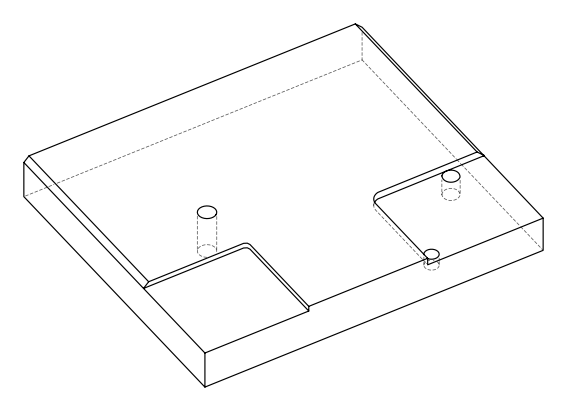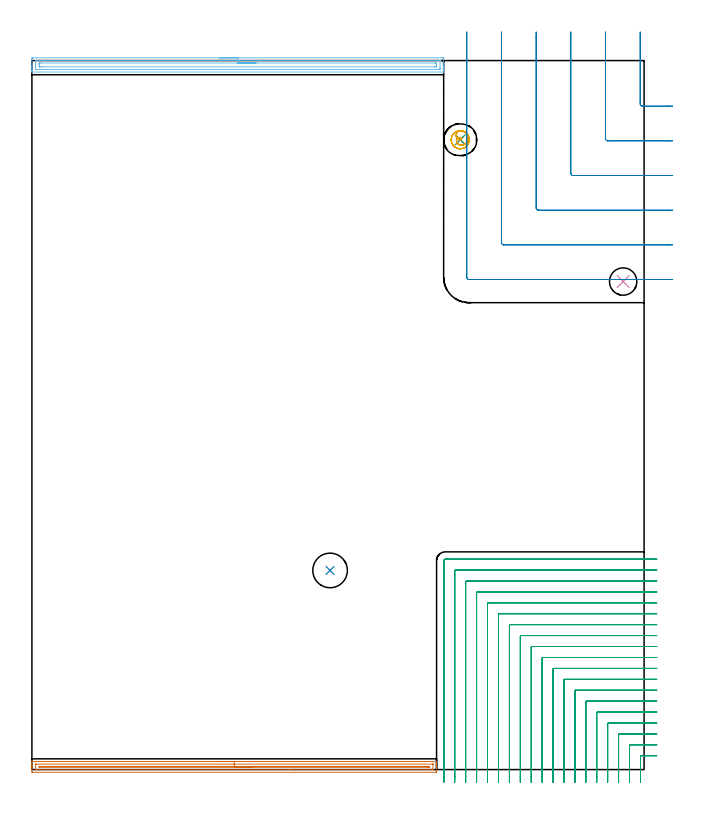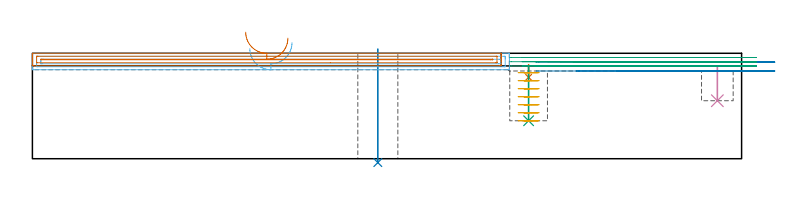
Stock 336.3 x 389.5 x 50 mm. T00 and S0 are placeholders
(PLAN: 9 operations, 7 tool changes, 33.6 min)
(1 SPOT_DRILL | STEP1POCKET | NXT0321_9005460120000 | 0.05 min | 1130 mm3)
(2 INDEXABLE_INSERT_DRILL_THROUGH_HOLE_FROM_SOLID | STEP1HOLE | NXT0302_009 | 0.22 min | 14153 mm3)
(3 DRILL_BLIND_HOLE_INTO_CENTER | STEP1POCKET | NXT0301_128 | 0.11 min | 2357 mm3)
(4 INDEXABLE_INSERT_DRILL_BLIND_HOLE_FROM_SOLID | STEP1POCKET_1 | UGT0302_001 | 0.07 min | 3969 mm3)
(5 MILL_ROUGH_BLIND_HOLE_CONTOUR | STEP1POCKET | NXT0201_009 | Spiral | 1.68 min | 4554 mm3)
(6 AREA_MILL | FG_CHAMFER_SURFACE | UGT0205_001 | 5.64 min | 7027 mm3)
(7 AREA_MILL_1 | FG_CHAMFER_SURFACE_1 | UGT0205_001 | 5.48 min | 3939 mm3)
(8 MILL_CORNER_NOTCH_RECTANGULAR | CORNER_NOTCH_RECTANGULAR | UGT0201_109 | Follow Part, ap 6.35, ae 75% | 3.98 min | 118917 mm3)
(9 MILL_CORNER_NOTCH_RECTANGULAR_1 | CORNER_NOTCH_RECTANGULAR_1 | NXT0201_009 | Follow Part, ap 2, ae 75% | 16.35 min | 81700 mm3)
(TOOL NXT0321_9005460120000 | NC Spot Drill, 142deg, 12mm, Carbide, Uncoated | D12 PA142 FL30 Z2)
(TOOL NXT0302_009 | Index. Insert Drill 19mm [880-D1900L25-05] | D19 PA176 FL95 Z2)
(TOOL NXT0301_128 | Carbide Drill 12mm [861.1-1200-036A1-GP GC34] | D12 PA150 FL37.4 Z2)
(TOOL UGT0302_001 | Indexable Insert Drill 15mm | D15 PA180 FL50 Z2)
(TOOL NXT0201_009 | ENDMILL 8mm [2P460-0800-NA 1630] | D8 FL26 Z6)
(TOOL UGT0205_001 | Chamfer Mill 20 x 3 x 45 deg. | D20 FL50 Z2)
(TOOL UGT0201_109 | End Mill 25.4 mm | D25.4 FL25 Z2)
(OP 1 SPOT_DRILL)
G17 G21 G94 G90
T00 M6
G54
G17 G0 G90 X235.3 Y346. S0 M3
G43 Z60. H0
G94 G81 G98 Z38.6 F250. R44.6
G80
M5
M2
(OP 2 INDEXABLE_INSERT_DRILL_THROUGH_HOLE_FROM_SOLID)
G17 G21 G94 G90
T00 M6
G54
G17 G0 G90 X163.8 Y109.4 S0 M3
G43 Z60. H1
G94 G81 G98 Z-1.832 F250. R52.
G80
M5
M2
(OP 3 DRILL_BLIND_HOLE_INTO_CENTER)
G17 G21 G94 G90
T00 M6
G54
G17 G0 G90 X235.3 Y346. S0 M3
G43 Z60. H1
G94 G81 G98 Z18. F250. R43.6
G80
M5
M2
(OP 4 INDEXABLE_INSERT_DRILL_BLIND_HOLE_FROM_SOLID)
G17 G21 G94 G90
T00 M6
G54
G17 G0 G90 X324.8 Y268.1 S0 M3
G43 Z60. H0
G94 G81 G98 Z27.5 F250. R43.6
G80
M5
M2
(OP 5 MILL_ROUGH_BLIND_HOLE_CONTOUR)
G17 G21 G94 G90
T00 M6
G54
G17 G0 G90 X235.3 Y346. S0 M3
G43 Z60. H1
Z40.8
G94 G3 X235.567 Y346.948 R0.512 F250.
X233.893 Y346.862 R1.482
X233.364 Y344.559 R1.851
X236.798 Y343.06 R2.935
X239.549 Y347.304 R3.857
X235.688 Y350.935 R4.234
X230.365 Y346.388 R4.95
X235.688 Y350.935 R-4.95
X233.027 Y348.662 R2.475
X235.3 Y346. R2.475
G0 Z37.
G3 X235.567 Y346.948 R0.512
X233.893 Y346.862 R1.482
X233.364 Y344.559 R1.851
X236.798 Y343.06 R2.935
X239.549 Y347.304 R3.857
X235.688 Y350.935 R4.234
X230.365 Y346.388 R4.95
X235.688 Y350.935 R-4.95
X233.027 Y348.662 R2.475
X235.3 Y346. R2.475
G0 Z33.2
G3 X235.567 Y346.948 R0.512
X233.893 Y346.862 R1.482
X233.364 Y344.559 R1.851
X236.798 Y343.06 R2.935
X239.549 Y347.304 R3.857
X235.688 Y350.935 R4.234
X230.365 Y346.388 R4.95
X235.688 Y350.935 R-4.95
X233.027 Y348.662 R2.475
X235.3 Y346. R2.475
G0 Z29.4
G3 X235.567 Y346.948 R0.512
X233.893 Y346.862 R1.482
X233.364 Y344.559 R1.851
X236.798 Y343.06 R2.935
X239.549 Y347.304 R3.857
X235.688 Y350.935 R4.234
X230.365 Y346.388 R4.95
X235.688 Y350.935 R-4.95
X233.027 Y348.662 R2.475
X235.3 Y346. R2.475
G0 Z25.6
G3 X235.567 Y346.948 R0.512
X233.893 Y346.862 R1.482
X233.364 Y344.559 R1.851
X236.798 Y343.06 R2.935
X239.549 Y347.304 R3.857
X235.688 Y350.935 R4.234
X230.365 Y346.388 R4.95
X235.688 Y350.935 R-4.95
X233.027 Y348.662 R2.475
X235.3 Y346. R2.475
G0 Z21.8
G3 X235.567 Y346.948 R0.512
X233.893 Y346.862 R1.482
X233.364 Y344.559 R1.851
X236.798 Y343.06 R2.935
X239.549 Y347.304 R3.857
X235.688 Y350.935 R4.234
X230.365 Y346.388 R4.95
X235.688 Y350.935 R-4.95
X233.027 Y348.662 R2.475
X235.3 Y346. R2.475
G0 Z18.
G3 X235.567 Y346.948 R0.512
X233.893 Y346.862 R1.482
X233.364 Y344.559 R1.851
X236.798 Y343.06 R2.935
X239.549 Y347.304 R3.857
X235.688 Y350.935 R4.234
X230.365 Y346.388 R4.95
X235.688 Y350.935 R-4.95
X233.027 Y348.662 R2.475
X235.3 Y346. R2.475
G0 Z60.
M5
M2
(OP 6 AREA_MILL)
G17 G21 G94 G90
T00 M6
G54
G17 G0 G90 X103.1 Y391. S1061 M3
G43 Z60. H0
Z52.2
G94 G1 X103.138 Z51.329 F250.
X103.252 Z50.464
X103.441 Z49.612
X103.703 Z48.78
X104.037 Z47.974
X104.44 Z47.2
X104.908 Z46.464
X105.44 Z45.772
X106.029 Z45.129
X106.672 Z44.54
X107.364 Z44.009
X108.1 Z43.54
X108.874 Z43.137
X109.68 Z42.803
X110.512 Z42.541
X111.363 Z42.352
X112.228 Z42.238
X113.1 Z42.2
X225.59 Y390.999 Z42.201
X225.985 Y390.996 Z42.202
X226.19 Y390.992 Z42.205
X226.2 Y390.609 Z42.588
Y386.223 Z46.971
Y385.667 Z47.53
Y385.346 Z47.85
Y384.79 Z48.406
Y384.468 Z48.726
Y383.825 Z49.374
Y383.487 Z49.713
X226.198 Y383.341 Z49.851
X226.19 Y383.202 Z49.988
X226.036 Y383.2 Z50.
X0.163
X0.01 Y383.202 Z49.988
X0.002 Y383.341 Z49.851
X0. Y383.487 Z49.713
Y383.826 Z49.374
Y384.468 Z48.726
Y385.667 Z47.53
Y386.223 Z46.971
Y390.331 Z42.866
X0.003 Y390.609 Z42.588
X0.01 Y390.992 Z42.205
X0.215 Y390.996 Z42.202
X0.61 Y391. Z42.2
X113.1
Y389.586 Z43.614
X223.804 Y389.585 Z43.615
X223.955 Y389.584 Z43.616
X224.154 Y389.579 Z43.621
X224.191 Y389.574 Z43.626
X224.195 Y389.547 Z43.653
X224.198 Y389.517 Z43.683
X224.2 Y389.343 Z43.857
Y385.834 Z47.366
X224.197 Y385.346 Z47.854
X224.191 Y384.966 Z48.234
X224.167 Y384.621 Z48.579
X223.804 Y384.616 Z48.584
X223.655 Y384.615 Z48.585
X2.396
X2.245 Y384.616 Z48.584
X2.046 Y384.621 Z48.579
X2.009 Y384.626 Z48.574
X2.005 Y384.653 Z48.547
X2.002 Y384.683 Z48.517
X2. Y384.857 Z48.343
Y388.366 Z44.834
X2.003 Y388.854 Z44.346
X2.009 Y389.234 Z43.966
X2.033 Y389.579 Z43.621
X2.396 Y389.584 Z43.616
X2.545 Y389.585 Z43.615
X113.1 Y389.586 Z43.614
Y388.171 Z45.029
X221.126
X221.825 Y388.168 Z45.032
X222.019 Y388.164 Z45.036
X222.19 Y388.149 Z45.051
X222.195 Y387.977 Z45.223
X222.199 Y387.8 Z45.4
X222.2 Y387.1 Z46.1
Y386.922 Z46.278
X222.197 Y386.223 Z46.977
X222.193 Y386.052 Z47.148
X222.185 Y386.035 Z47.165
X222.166 Y386.032 Z47.168
X222.118 Y386.03 Z47.17
X222.019 Y386.029 Z47.171
X221.324 Y386.028 Z47.172
X5.074 Y386.029 Z47.171
X4.375 Y386.032 Z47.168
X4.181 Y386.035 Z47.165
X4.01 Y386.051 Z47.149
X4.004 Y386.223 Z46.977
X4.001 Y386.4 Z46.8
X4. Y387.1 Z46.1
Y387.278 Z45.922
X4.003 Y387.977 Z45.223
X4.007 Y388.148 Z45.052
X4.015 Y388.165 Z45.035
X4.034 Y388.168 Z45.032
X4.082 Y388.17 Z45.03
X4.181 Y388.171 Z45.029
X4.876 Y388.172
X113.1 Y388.171
X113.972 Z45.067
X114.836 Z45.18
X115.688 Z45.369
X116.52 Z45.632
X117.326 Z45.965
X118.1 Z46.368
X118.836 Z46.837
X119.528 Z47.368
X120.171 Z47.957
X120.76 Z48.601
X121.291 Z49.293
X121.76 Z50.029
X122.163 Z50.802
X122.497 Z51.608
X122.759 Z52.44
X122.948 Z53.292
X123.062 Z54.157
X123.1 Z55.029
G0 Z60.
M5
M2
(OP 7 AREA_MILL_1)
G17 G21 G94 G90
T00 M6
G54
G17 G0 G90 X101.15 Y4.4 S1061 M3
G43 Z60. H0
G94 G1 X101.188 Z59.128 F250.
X101.302 Z58.263
X101.491 Z57.412
X101.753 Z56.58
X102.087 Z55.774
X102.49 Z55.
X102.958 Z54.264
X103.49 Z53.572
X104.079 Z52.929
X104.722 Z52.339
X105.414 Z51.808
X106.15 Z51.34
X106.924 Z50.937
X107.73 Z50.603
X108.562 Z50.341
X109.414 Z50.152
X110.278 Z50.038
X111.15 Z50.
X222.152
X222.29 Y4.397 Z49.988
X222.298 Y4.292 Z49.884
X222.3 Y4.181 Z49.78
Y3.491 Z49.09
Y2.901 Z48.5
Y2.323 Z47.919
Y2.034 Z47.631
Y1.45 Z47.047
Y1.161 Z46.758
Y0.577 Z46.172
Y-0.877 Z44.719
X222.297 Y-1.169 Z44.427
X222.29 Y-1.492 Z44.104
X222.043 Y-1.497 Z44.1
X221.707 Y-1.5
X0.593
X0.257 Y-1.497
X0.01 Y-1.492 Z44.104
X0. Y-1.169 Z44.427
Y0.577 Z46.172
Y1.161 Z46.758
Y1.45 Z47.047
Y2.034 Z47.631
Y2.323 Z47.919
Y2.901 Z48.5
Y3.196 Z48.795
Y4.181 Z49.78
X0.002 Y4.292 Z49.884
X0.01 Y4.405 Z49.995
X0.144 Y4.4 Z50.
X111.15
Y2.986 Z48.586
X219.924 Y2.985 Z48.585
X220.14 Y2.984 Z48.584
X220.259 Y2.98 Z48.58
X220.284 Y2.979 Z48.579
X220.29 Y2.967 Z48.567
X220.294 Y2.945 Z48.545
X220.299 Y2.828 Z48.428
X220.3 Y0.209 Z45.809
X220.298 Y0.086 Z45.686
X220.294 Y-0.012 Z45.588
X220.29 Y-0.073 Z45.527
X220.26 Y-0.079 Z45.521
X219.924 Y-0.083 Z45.517
X219.708 Y-0.085 Z45.515
X141.277 Y-0.086 Z45.514
X2.377 Y-0.085 Z45.515
X2.16 Y-0.084 Z45.516
X2.041 Y-0.081 Z45.519
X2.016 Y-0.079 Z45.521
X2.01 Y-0.067 Z45.533
X2.006 Y-0.045 Z45.555
X2.001 Y0.072 Z45.672
X2. Y2.691 Z48.291
X2.002 Y2.814 Z48.414
X2.006 Y2.912 Z48.512
X2.01 Y2.973 Z48.573
X2.04 Y2.979 Z48.579
X2.377 Y2.983 Z48.583
X2.592 Y2.985 Z48.585
X111.15 Y2.986 Z48.586
Y1.571 Z47.171
X218.017
X218.14 Y1.57 Z47.17
X218.263 Y1.566 Z47.166
X218.29 Y1.564 Z47.164
X218.294 Y1.543 Z47.143
X218.297 Y1.502 Z47.102
Y1.45 Z47.05
X218.293 Y1.372 Z46.972
X218.29 Y1.339 Z46.939
X218.258 Y1.335 Z46.935
X218.14 Y1.333 Z46.933
X217.373 Y1.329 Z46.929
X217.249 Y1.328 Z46.928
X4.283 Y1.329 Z46.929
X4.16 Y1.33 Z46.93
X4.036 Y1.334 Z46.934
X4.01 Y1.336 Z46.936
X4.006 Y1.357 Z46.957
X4.003 Y1.398 Z46.998
Y1.45 Z47.05
X4.007 Y1.528 Z47.128
X4.01 Y1.561 Z47.161
X4.042 Y1.565 Z47.165
X4.16 Y1.567 Z47.167
X4.927 Y1.571 Z47.171
X5.051
X111.15
X112.022 Z47.209
X112.886 Z47.323
X113.738 Z47.512
X114.57 Z47.774
X115.376 Z48.108
X116.15 Z48.511
X116.886 Z48.98
X117.578 Z49.511
X118.221 Z50.1
X118.81 Z50.744
X119.342 Z51.436
X119.81 Z52.171
X120.213 Z52.945
X120.547 Z53.751
X120.809 Z54.583
X120.998 Z55.435
X121.112 Z56.3
X121.15 Z57.171
G0 Z60.
M5
M2
(OP 8 MILL_CORNER_NOTCH_RECTANGULAR)
G17 G21 G94 G90
T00 M6
G54
G17 G0 G90 X334.15 Y405.2 S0 M3
G43 Z60. H0
Z45.8
G94 G1 Y402.2 F250.
Y365.712 F500.
G3 X335.412 Y364.45 R1.27
G1 X349.
X352. F250.
G0 Z60.
X315.1 Y405.2
Z45.8
G1 Y402.2
Y346.663 F500.
G3 X316.363 Y345.4 R1.27
G1 X349.
X352. F250.
G0 Z60.
X296.05 Y405.2
Z45.8
G1 Y402.2
Y327.614 F500.
G3 X297.314 Y326.35 R1.27
G1 X349.
X352. F250.
G0 Z60.
X277. Y405.2
Z45.8
G1 Y402.2
Y308.564 F500.
G3 X278.264 Y307.3 R1.27
G1 X349.
X352. F250.
G0 Z60.
X257.95 Y405.2
Z45.8
G1 Y402.2
Y289.514 F500.
G3 X259.214 Y288.25 R1.27
G1 X349.
X352. F250.
G0 Z60.
X238.9 Y405.2
Z45.8
G1 Y402.2
Y270.465 F500.
G3 X240.165 Y269.2 R1.27
G1 X349.
X352. F250.
G0 Z60.
X334.15 Y405.2
Z41.6
G1 Y402.2
Y365.712 F500.
G3 X335.412 Y364.45 R1.27
G1 X349.
X352. F250.
G0 Z60.
X315.1 Y405.2
Z41.6
G1 Y402.2
Y346.663 F500.
G3 X316.363 Y345.4 R1.27
G1 X349.
X352. F250.
G0 Z60.
X296.05 Y405.2
Z41.6
G1 Y402.2
Y327.613 F500.
G3 X297.314 Y326.35 R1.27
G1 X349.
X352. F250.
G0 Z60.
X277. Y405.2
Z41.6
G1 Y402.2
Y308.564 F500.
G3 X278.264 Y307.3 R1.27
G1 X349.
X352. F250.
G0 Z60.
X257.95 Y405.2
Z41.6
G1 Y402.2
Y289.514 F500.
G3 X259.214 Y288.25 R1.27
G1 X349.
X352. F250.
G0 Z60.
X238.9 Y405.2
Z41.6
G1 Y402.2
Y270.465 F500.
G3 X240.165 Y269.2 R1.27
G1 X349.
X352. F250.
G0 Z60.
M5
M2
(OP 9 MILL_CORNER_NOTCH_RECTANGULAR_1)
G17 G21 G94 G90
T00 M6
G54
G17 G0 G90 X343.3 Y7.6 S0 M3
G43 Z60. H1
Z48.
G94 G1 X340.3 F250.
X334.693 F500.
G3 X334.3 Y7.207 R0.4
G1 Y-3.818
Y-4.
X334.295 Y-7. F250.
G0 Z60.
X343.3 Y13.6
Z48.
G1 X340.3
X328.694 F500.
G3 X328.3 Y13.206 R0.4
G1 Y-3.818
Y-4.
X328.294 Y-7. F250.
G0 Z60.
X343.3 Y19.6
Z48.
G1 X340.3
X322.694 F500.
G3 X322.3 Y19.206 R0.4
G1 Y-3.818
Y-4.
X322.294 Y-7. F250.
G0 Z60.
X343.3 Y25.6
Z48.
G1 X340.3
X316.694 F500.
G3 X316.3 Y25.206 R0.4
G1 Y-3.818
Y-4.
X316.294 Y-7. F250.
G0 Z60.
X343.3 Y31.6
Z48.
G1 X340.3
X310.694 F500.
G3 X310.3 Y31.206 R0.4
G1 Y-3.818
Y-4.
X310.293 Y-7. F250.
G0 Z60.
X343.3 Y37.6
Z48.
G1 X340.3
X304.695 F500.
G3 X304.3 Y37.206 R0.4
G1 Y-3.818
Y-4.
X304.293 Y-7. F250.
G0 Z60.
X343.3 Y43.6
Z48.
G1 X340.3
X298.695 F500.
G3 X298.3 Y43.205 R0.4
G1 Y-3.818
Y-4.
X298.292 Y-7. F250.
G0 Z60.
X343.3 Y49.6
Z48.
G1 X340.3
X292.695 F500.
G3 X292.3 Y49.205 R0.4
G1 Y-3.818
Y-4.
X292.291 Y-7. F250.
G0 Z60.
X343.3 Y55.6
Z48.
G1 X340.3
X286.695 F500.
G3 X286.3 Y55.205 R0.4
G1 Y-3.818
Y-4.
X286.291 Y-7. F250.
G0 Z60.
X343.3 Y61.6
Z48.
G1 X340.3
X280.695 F500.
G3 X280.3 Y61.205 R0.4
G1 Y-3.818
Y-4.
X280.29 Y-7. F250.
G0 Z60.
X343.3 Y67.6
Z48.
G1 X340.3
X274.696 F500.
G3 X274.3 Y67.204 R0.4
G1 Y-3.818
Y-4.
X274.288 Y-7. F250.
G0 Z60.
X343.3 Y73.6
Z48.
G1 X340.3
X268.696 F500.
G3 X268.3 Y73.204 R0.4
G1 Y-3.818
Y-4.
X268.287 Y-7. F250.
G0 Z60.
X343.3 Y79.6
Z48.
G1 X340.3
X262.696 F500.
G3 X262.3 Y79.204 R0.4
G1 Y-3.818
Y-4.
X262.284 Y-7. F250.
G0 Z60.
X343.3 Y85.6
Z48.
G1 X340.3
X256.696 F500.
G3 X256.3 Y85.204 R0.4
G1 Y-3.818
X256.299 Y-4.
X256.281 Y-7. F250.
G0 Z60.
X343.3 Y91.6
Z48.
G1 X340.3
X250.696 F500.
G3 X250.3 Y91.204 R0.4
G1 Y-3.818
X250.299 Y-4.
X250.277 Y-7. F250.
G0 Z60.
X343.3 Y97.6
Z48.
G1 X340.3
X244.697 F500.
G3 X244.3 Y97.203 R0.4
G1 Y-3.818
X244.299 Y-4.
X244.269 Y-7. F250.
G0 Z60.
X343.3 Y103.6
Z48.
G1 X340.3
X238.697 F500.
G3 X238.3 Y103.203 R0.4
G1 Y-3.818
X238.299 Y-4.
X238.253 Y-7. F250.
G0 Z60.
X343.3 Y109.6
Z48.
G1 X340.3
X232.697 F500.
G3 X232.3 Y109.203 R0.4
G1 Y-3.818
X232.297 Y-4.
X232.206 Y-6.999 F250.
G0 Z60.
X343.3 Y115.6
Z48.
G1 X340.3
X227.1 F500.
G3 X226.3 Y114.8 R0.8
G1 Y-3.818
Y-6.818 F250.
G0 Z60.
X343.3 Y7.6
Z46.
G1 X340.3
X334.693 F500.
G3 X334.3 Y7.207 R0.4
G1 Y-4.
Y-7. F250.
G0 Z60.
X343.3 Y13.6
Z46.
G1 X340.3
X328.694 F500.
G3 X328.3 Y13.206 R0.4
G1 Y-4.
Y-7. F250.
G0 Z60.
X343.3 Y19.6
Z46.
G1 X340.3
X322.694 F500.
G3 X322.3 Y19.206 R0.4
G1 Y-4.
Y-7. F250.
G0 Z60.
X343.3 Y25.6
Z46.
G1 X340.3
X316.694 F500.
G3 X316.3 Y25.206 R0.4
G1 Y-4.
Y-7. F250.
G0 Z60.
X343.3 Y31.6
Z46.
G1 X340.3
X310.694 F500.
G3 X310.3 Y31.206 R0.4
G1 Y-4.
Y-7. F250.
G0 Z60.
X343.3 Y37.6
Z46.
G1 X340.3
X304.694 F500.
G3 X304.3 Y37.206 R0.4
G1 Y-4.
Y-7. F250.
G0 Z60.
X343.3 Y43.6
Z46.
G1 X340.3
X298.695 F500.
G3 X298.3 Y43.205 R0.4
G1 Y-4.
Y-7. F250.
G0 Z60.
X343.3 Y49.6
Z46.
G1 X340.3
X292.695 F500.
G3 X292.3 Y49.205 R0.4
G1 Y-4.
Y-7. F250.
G0 Z60.
X343.3 Y55.6
Z46.
G1 X340.3
X286.695 F500.
G3 X286.3 Y55.205 R0.4
G1 Y-4.
Y-7. F250.
G0 Z60.
X343.3 Y61.6
Z46.
G1 X340.3
X280.695 F500.
G3 X280.3 Y61.205 R0.4
G1 Y-4.
Y-7. F250.
G0 Z60.
X343.3 Y67.6
Z46.
G1 X340.3
X274.696 F500.
G3 X274.3 Y67.204 R0.4
G1 Y-4.
Y-7. F250.
G0 Z60.
X343.3 Y73.6
Z46.
G1 X340.3
X268.696 F500.
G3 X268.3 Y73.204 R0.4
G1 Y-4.
Y-7. F250.
G0 Z60.
X343.3 Y79.6
Z46.
G1 X340.3
X262.696 F500.
G3 X262.3 Y79.204 R0.4
G1 Y-4.
Y-7. F250.
G0 Z60.
X343.3 Y85.6
Z46.
G1 X340.3
X256.696 F500.
G3 X256.3 Y85.204 R0.4
G1 Y-4.
Y-7. F250.
G0 Z60.
X343.3 Y91.6
Z46.
G1 X340.3
X250.696 F500.
G3 X250.3 Y91.204 R0.4
G1 Y-4.
Y-7. F250.
G0 Z60.
X343.3 Y97.6
Z46.
G1 X340.3
X244.697 F500.
G3 X244.3 Y97.203 R0.4
G1 Y-4.
Y-7. F250.
G0 Z60.
X343.3 Y103.6
Z46.
G1 X340.3
X238.697 F500.
G3 X238.3 Y103.203 R0.4
G1 Y-4.
Y-7. F250.
G0 Z60.
X343.3 Y109.6
Z46.
G1 X340.3
X232.697 F500.
G3 X232.3 Y109.203 R0.4
G1 Y-4.
Y-7. F250.
G0 Z60.
X343.3 Y115.6
Z46.
G1 X340.3
X227.1 F500.
G3 X226.3 Y114.8 R0.8
G1 Y-4.
Y-7. F250.
G0 Z60.
X343.3 Y7.6
Z44.
G1 X340.3
X334.693 F500.
G3 X334.3 Y7.207 R0.4
G1 Y-4.
Y-7. F250.
G0 Z60.
X343.3 Y13.6
Z44.
G1 X340.3
X328.694 F500.
G3 X328.3 Y13.206 R0.4
G1 Y-4.
Y-7. F250.
G0 Z60.
X343.3 Y19.6
Z44.
G1 X340.3
X322.694 F500.
G3 X322.3 Y19.206 R0.4
G1 Y-4.
Y-7. F250.
G0 Z60.
X343.3 Y25.6
Z44.
G1 X340.3
X316.694 F500.
G3 X316.3 Y25.206 R0.4
G1 Y-4.
Y-7. F250.
G0 Z60.
X343.3 Y31.6
Z44.
G1 X340.3
X310.694 F500.
G3 X310.3 Y31.206 R0.4
G1 Y-4.
Y-7. F250.
G0 Z60.
X343.3 Y37.6
Z44.
G1 X340.3
X304.694 F500.
G3 X304.3 Y37.206 R0.4
G1 Y-4.
Y-7. F250.
G0 Z60.
X343.3 Y43.6
Z44.
G1 X340.3
X298.695 F500.
G3 X298.3 Y43.205 R0.4
G1 Y-4.
Y-7. F250.
G0 Z60.
X343.3 Y49.6
Z44.
G1 X340.3
X292.695 F500.
G3 X292.3 Y49.205 R0.4
G1 Y-4.
Y-7. F250.
G0 Z60.
X343.3 Y55.6
Z44.
G1 X340.3
X286.695 F500.
G3 X286.3 Y55.205 R0.4
G1 Y-4.
Y-7. F250.
G0 Z60.
X343.3 Y61.6
Z44.
G1 X340.3
X280.695 F500.
G3 X280.3 Y61.205 R0.4
G1 Y-4.
Y-7. F250.
G0 Z60.
X343.3 Y67.6
Z44.
G1 X340.3
X274.696 F500.
G3 X274.3 Y67.204 R0.4
G1 Y-4.
Y-7. F250.
G0 Z60.
X343.3 Y73.6
Z44.
G1 X340.3
X268.696 F500.
G3 X268.3 Y73.204 R0.4
G1 Y-4.
Y-7. F250.
G0 Z60.
X343.3 Y79.6
Z44.
G1 X340.3
X262.696 F500.
G3 X262.3 Y79.204 R0.4
G1 Y-4.
Y-7. F250.
G0 Z60.
X343.3 Y85.6
Z44.
G1 X340.3
X256.696 F500.
G3 X256.3 Y85.204 R0.4
G1 Y-4.
Y-7. F250.
G0 Z60.
X343.3 Y91.6
Z44.
G1 X340.3
X250.696 F500.
G3 X250.3 Y91.204 R0.4
G1 Y-4.
Y-7. F250.
G0 Z60.
X343.3 Y97.6
Z44.
G1 X340.3
X244.697 F500.
G3 X244.3 Y97.203 R0.4
G1 Y-4.
Y-7. F250.
G0 Z60.
X343.3 Y103.6
Z44.
G1 X340.3
X238.697 F500.
G3 X238.3 Y103.203 R0.4
G1 Y-4.
Y-7. F250.
G0 Z60.
X343.3 Y109.6
Z44.
G1 X340.3
X232.697 F500.
G3 X232.3 Y109.203 R0.4
G1 Y-4.
Y-7. F250.
G0 Z60.
X343.3 Y115.6
Z44.
G1 X340.3
X227.1 F500.
G3 X226.3 Y114.8 R0.8
G1 Y-4.
Y-7. F250.
G0 Z60.
M5
M2
